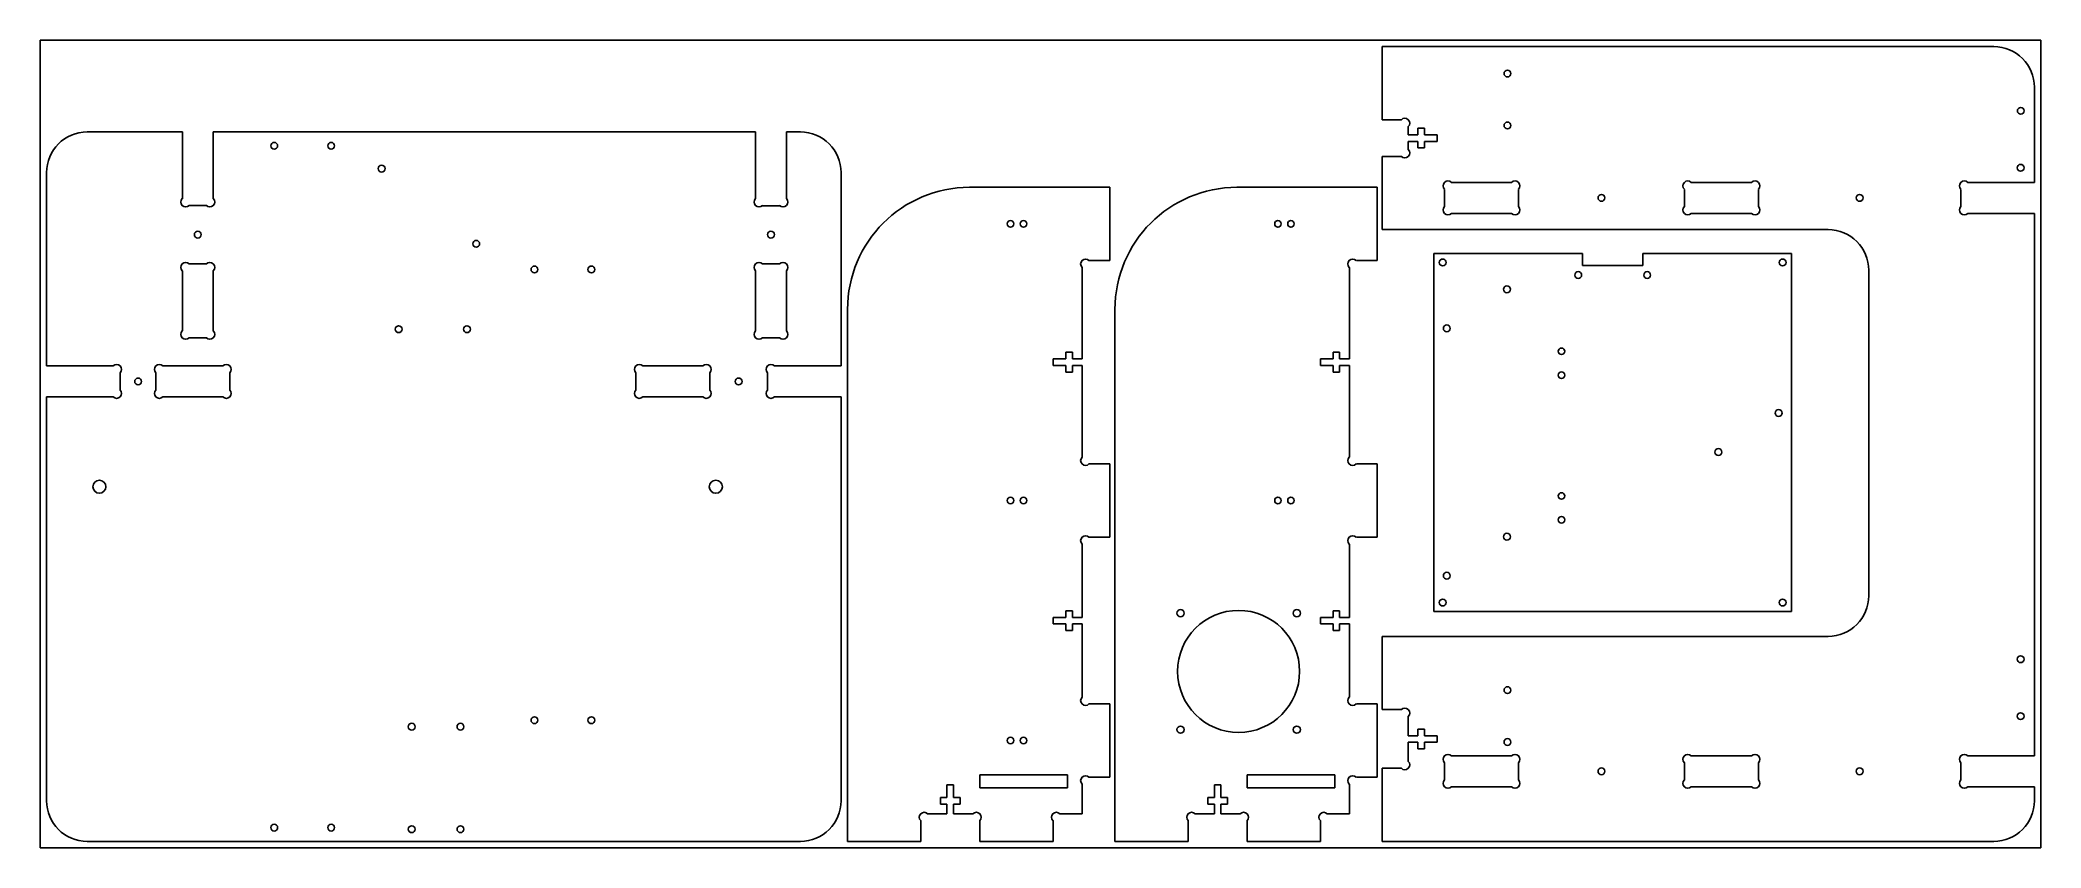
# Model space of a CAD drawing. Extents: x 0 to 1230, y 0 to 496.
import ezdxf

# ---------------------------------------------------------------- set-up
doc = ezdxf.new("R2010")
doc.units = 0
doc.header["$MEASUREMENT"] = 0
doc.layers.add('helpline', color=6, linetype='Continuous', plot=False)
doc.layers.add('montaz-ramy', color=4, linetype='Continuous')
doc.layers.add('wpust', color=1, linetype='Continuous')

msp = doc.modelspace()

# ---------------------------------------------------------------- linework, layer by layer
at = {"linetype": 'ByBlock'}
for p, q in [((841.2, 492.5), (825.2, 492.5)), ((825.2, 492.5), (825.2, 447.5)), ((825.2, 447.5), (837, 447.5)), ((841.2, 443.3), (841.2, 438.2)), ((29, 440), (87.5, 440)), ((87.5, 399), (87.5, 440)), ((106.5, 440), (106.5, 399)), ((439.9, 399), (439.9, 440)), ((458.9, 440), (458.9, 399)), ((841.2, 429.2), (841.2, 434.2)), ((825.2, 380), (825.2, 425)), ((825.2, 425), (837, 425)), ((4, 296.2), (4, 415)), ((571.5, 406), (657.7, 406)), ((657.7, 406), (657.7, 361)), ((735.9, 406), (822, 406)), ((822, 406), (822, 361)), ((1226.2, 409), (1185.2, 409)), ((91.8, 394.8), (102.3, 394.8)), ((444.1, 394.7), (454.6, 394.7)), ((1181, 404.7), (1181, 394.2)), ((1185.2, 390), (1226.2, 390)), ((841.2, 380), (825.2, 380)), ((644.9, 361), (657.7, 361)), ((809.3, 361), (822, 361)), ((948.4, 365.3), (856.9, 365.3)), ((856.9, 365.3), (856.9, 145.3)), ((948.4, 365.3), (948.4, 358)), ((948.4, 358), (985.4, 358)), ((1076.9, 365.3), (985.4, 365.3)), ((985.4, 358), (985.4, 365.3)), ((1076.9, 145.3), (1076.9, 365.3)), ((496.5, 21), (496.5, 331)), ((660.9, 21), (660.9, 331)), ((45, 296.2), (4, 296.2)), ((451.5, 296.2), (492.5, 296.2)), ((49.2, 292), (49.2, 281.4)), ((447.2, 292), (447.2, 281.4)), ((45, 277.2), (4, 277.2)), ((451.5, 277.2), (492.5, 277.2)), ((657.7, 236), (644.9, 236)), ((657.7, 236), (657.7, 191)), ((822, 236), (809.3, 236)), ((822, 236), (822, 191)), ((644.9, 191), (657.7, 191)), ((809.3, 191), (822, 191)), ((856.9, 145.3), (1076.9, 145.3)), ((825.2, 130), (841.2, 130)), ((825.2, 130), (825.2, 85)), ((657.7, 88.5), (644.9, 88.5)), ((657.7, 88.5), (657.7, 43.5)), ((822, 88.5), (809.3, 88.5)), ((822, 88.5), (822, 43.5)), ((825.2, 85), (837, 85)), ((1181, 52.4), (1181, 41.9)), ((1226.2, 56.6), (1185.2, 56.6)), ((657.7, 43.5), (644.9, 43.5)), ((822, 43.5), (809.3, 43.5)), ((825.2, 49), (837, 49)), ((825.2, 49), (825.2, 4)), ((1185.2, 37.6), (1226.2, 37.6)), ((496.5, 4), (496.5, 21)), ((541.5, 16.8), (541.5, 4)), ((577.8, 4), (577.8, 16.8)), ((622.8, 16.8), (622.8, 4)), ((660.9, 4), (660.9, 21)), ((705.9, 16.8), (705.9, 4)), ((742.2, 4), (742.2, 16.8)), ((787.2, 16.8), (787.2, 4)), ((541.5, 4), (496.5, 4)), ((622.8, 4), (577.8, 4)), ((705.9, 4), (660.9, 4)), ((787.2, 4), (742.2, 4)), ((825.2, 4), (841.2, 4))]:
    msp.add_line(p, q, dxfattribs=at)
for p, q in [((841.2, 492.5), (1201.2, 492.5)), ((1226.2, 467.5), (1226.2, 409)), ((106.5, 440), (439.9, 440)), ((458.9, 440), (467.5, 440)), ((847.2, 438.2), (841.2, 438.2)), ((847.2, 434.2), (841.2, 434.2)), ((847.2, 442.3), (847.2, 438.2)), ((851.2, 442.3), (847.2, 442.3)), ((847.2, 430.2), (847.2, 434.2)), ((851.2, 438.2), (851.2, 442.3)), ((859, 438.2), (851.2, 438.2)), ((859, 434.2), (851.2, 434.2)), ((851.2, 430.2), (851.2, 434.2)), ((859, 438.2), (859, 434.2)), ((851.2, 430.2), (847.2, 430.2)), ((492.5, 415), (492.5, 296.2)), ((1226.2, 390), (1226.2, 56.6)), ((1099.3, 380), (841.2, 380)), ((640.7, 300.5), (640.7, 356.7)), ((805, 300.5), (805, 356.7)), ((1124.3, 155), (1124.3, 355)), ((622.9, 300.5), (630.7, 300.5)), ((622.9, 296.5), (622.9, 300.5)), ((622.9, 296.5), (630.7, 296.5)), ((630.7, 304.6), (634.7, 304.6)), ((630.7, 304.6), (630.7, 300.5)), ((630.7, 296.5), (630.7, 292.4)), ((634.7, 304.6), (634.7, 300.5)), ((634.7, 300.5), (640.7, 300.5)), ((634.7, 292.4), (634.7, 296.5)), ((634.7, 296.5), (640.7, 296.5)), ((640.7, 240.2), (640.7, 296.5)), ((787.3, 300.5), (795, 300.5)), ((787.3, 296.5), (787.3, 300.5)), ((787.3, 296.5), (795, 296.5)), ((795, 304.6), (799, 304.6)), ((795, 304.6), (795, 300.5)), ((795, 296.5), (795, 292.4)), ((799, 304.6), (799, 300.5)), ((799, 300.5), (805, 300.5)), ((799, 292.4), (799, 296.5)), ((799, 296.5), (805, 296.5)), ((805, 240.2), (805, 296.5)), ((630.7, 292.4), (634.7, 292.4)), ((795, 292.4), (799, 292.4)), ((4, 29), (4, 277.2)), ((492.5, 277.2), (492.5, 29)), ((640.7, 141.7), (640.7, 186.7)), ((805, 141.7), (805, 186.7)), ((622.9, 141.7), (630.7, 141.7)), ((622.9, 137.7), (622.9, 141.7)), ((622.9, 137.7), (630.7, 137.7)), ((630.7, 145.8), (634.7, 145.8)), ((630.7, 145.8), (630.7, 141.7)), ((630.7, 137.7), (630.7, 133.7)), ((634.7, 145.8), (634.7, 141.7)), ((634.7, 141.7), (640.7, 141.7)), ((634.7, 133.7), (634.7, 137.7)), ((634.7, 137.7), (640.7, 137.7)), ((640.7, 92.7), (640.7, 137.7)), ((787.3, 141.7), (795, 141.7)), ((787.3, 137.7), (787.3, 141.7)), ((787.3, 137.7), (795, 137.7)), ((795, 145.8), (799, 145.8)), ((795, 145.8), (795, 141.7)), ((795, 137.7), (795, 133.7)), ((799, 145.8), (799, 141.7)), ((799, 141.7), (805, 141.7)), ((799, 133.7), (799, 137.7)), ((799, 137.7), (805, 137.7)), ((805, 92.7), (805, 137.7)), ((630.7, 133.7), (634.7, 133.7)), ((795, 133.7), (799, 133.7)), ((841.2, 130), (1099.3, 130)), ((841.2, 69), (841.2, 80.8)), ((847.2, 69), (841.2, 69)), ((841.2, 53.2), (841.2, 65)), ((847.2, 65), (841.2, 65)), ((847.2, 73.1), (847.2, 69)), ((851.2, 73.1), (847.2, 73.1)), ((847.2, 60.9), (847.2, 65)), ((851.2, 69), (851.2, 73.1)), ((859, 69), (851.2, 69)), ((859, 65), (851.2, 65)), ((851.2, 60.9), (851.2, 65)), ((859, 69), (859, 65)), ((851.2, 60.9), (847.2, 60.9)), ((557.6, 38.8), (557.6, 31)), ((557.6, 38.8), (561.6, 38.8)), ((561.6, 38.8), (561.6, 31)), ((640.7, 21), (640.7, 39.2)), ((722, 38.8), (722, 31)), ((722, 38.8), (726, 38.8)), ((726, 38.8), (726, 31)), ((805, 21), (805, 39.2)), ((1226.2, 37.6), (1226.2, 29)), ((557.6, 31), (553.6, 31)), ((553.6, 31), (553.6, 27)), ((553.6, 27), (557.6, 27)), ((557.6, 27), (557.6, 21)), ((565.7, 31), (561.6, 31)), ((561.6, 27), (561.6, 21)), ((565.7, 27), (561.6, 27)), ((565.7, 31), (565.7, 27)), ((722, 31), (717.9, 31)), ((717.9, 31), (717.9, 27)), ((717.9, 27), (722, 27)), ((722, 27), (722, 21)), ((730.1, 31), (726, 31)), ((726, 27), (726, 21)), ((730.1, 27), (726, 27)), ((730.1, 31), (730.1, 27)), ((545.7, 21), (557.6, 21)), ((561.6, 21), (573.5, 21)), ((627, 21), (640.7, 21)), ((710.1, 21), (722, 21)), ((726, 21), (737.9, 21)), ((791.4, 21), (805, 21)), ((467.5, 4), (29, 4)), ((1201.2, 4), (841.2, 4))]:
    msp.add_line(p, q)
for centre, start, end in [((1201.2, 467.5), 0, 90), ((29, 415), 90, 180), ((467.5, 415), 0, 90), ((1099.3, 355), 0, 90), ((1099.3, 155), 270, 0), ((29, 29), 180, 270), ((467.5, 29), 270, 0), ((1201.2, 29), 270, 0)]:
    msp.add_arc(centre, 25, start, end)
for centre, radius, start, end in [((839.1, 445.4), 3, 315, 135), ((839.1, 427.1), 3, 225, 45), ((571.5, 331), 75, 90, 180), ((735.9, 331), 75, 90, 180), ((1183.1, 406.9), 3, 45, 225), ((89.6, 396.9), 3, 135, 315), ((104.4, 396.9), 3, 225, 45), ((442, 396.9), 3, 135, 315), ((456.8, 396.9), 3, 225, 45), ((1183.1, 392.1), 3, 135, 315), ((642.8, 358.9), 3, 45, 225), ((807.1, 358.9), 3, 45, 225), ((47.1, 294.1), 3, 315, 135), ((449.4, 294.1), 3, 45, 225), ((47.1, 279.3), 3, 225, 45), ((449.4, 279.3), 3, 135, 315), ((642.8, 238.1), 3, 135, 315), ((807.1, 238.1), 3, 135, 315), ((642.8, 188.9), 3, 45, 225), ((807.1, 188.9), 3, 45, 225), ((642.8, 90.6), 3, 135, 315), ((807.1, 90.6), 3, 135, 315), ((839.1, 82.9), 3, 315, 135), ((839.1, 51.1), 3, 225, 45), ((1183.1, 54.5), 3, 45, 225), ((642.8, 41.4), 3, 45, 225), ((807.1, 41.4), 3, 45, 225), ((1183.1, 39.7), 3, 135, 315), ((543.6, 18.9), 3, 45, 225), ((575.7, 18.9), 3, 315, 135), ((624.9, 18.9), 3, 45, 225), ((708, 18.9), 3, 45, 225), ((740, 18.9), 3, 315, 135), ((789.3, 18.9), 3, 45, 225)]:
    msp.add_arc(centre, radius, start, end, dxfattribs=at)
at = {"layer": 'helpline', "linetype": 'ByBlock'}
for centre, radius in [((902.2, 475.9), 2.1), ((902.2, 444), 2.1), ((1217.8, 453), 2.1), ((144, 431.5), 2.1), ((179, 431.5), 2.1), ((210, 417.5), 2.1), ((1217.7, 418), 2.1), ((1118.7, 399.5), 2.1), ((268.2, 371.3), 2.1), ((304, 355.5), 2.1), ((339, 355.5), 2.1), ((862.4, 359.8), 2.1), ((1071.4, 359.8), 2.1), ((945.7, 352.1), 2.1), ((988.1, 352.1), 2.1), ((220.5, 318.8), 2.1), ((262.5, 318.8), 2.1), ((864.9, 319.3), 2.1), ((935.4, 305.2), 2), ((60.3, 286.7), 2.1), ((429.5, 286.7), 2.1), ((935.4, 290.5), 2), ((1068.9, 267.3), 2.1), ((36.5, 222), 4), ((415.5, 222), 4), ((596.7, 213.5), 2), ((604.7, 213.5), 2), ((761.1, 213.5), 2), ((769.1, 213.5), 2), ((935.4, 216.3), 2), ((935.4, 201.7), 2), ((864.9, 167.3), 2.1), ((862.4, 150.8), 2.1), ((1071.4, 150.8), 2.1), ((701.2, 144.3), 2.19), ((772.7, 144.3), 2.19), ((1217.7, 116), 2.1), ((902.2, 97), 2.1), ((258.5, 74.5), 2.1), ((304, 78.5), 2.1), ((339, 78.5), 2.1), ((772.7, 72.7), 2.19), ((1217.7, 81), 2.1), ((902.2, 65.1), 2.1), ((960, 47.1), 2.1), ((144, 12.5), 2.1), ((179, 12.5), 2.1), ((228.5, 11.5), 2.1), ((258.5, 11.5), 2.1)]:
    msp.add_circle(centre, radius, dxfattribs=at)
at = {"layer": 'montaz-ramy', "linetype": 'ByBlock'}
for p, q in [((1230.2, 496.5), (0, 496.5)), ((0, 496.5), (0, 0)), ((1230.2, 492.5), (1230.2, 496.5)), ((1230.2, 0), (1230.2, 492.5)), ((0, 0), (1226.2, 0)), ((1226.2, 0), (1230.2, 0))]:
    msp.add_line(p, q, dxfattribs=at)
for centre, radius in [((960, 399.5), 2.1), ((596.7, 383.5), 2), ((604.7, 383.5), 2), ((761.1, 383.5), 2), ((769.1, 383.5), 2), ((97, 376.9), 2.1), ((449.4, 376.9), 2.1), ((901.9, 343.3), 2.1), ((1031.9, 243.3), 2.1), ((901.9, 191.3), 2.1), ((228.5, 74.5), 2.1), ((701.2, 72.7), 2.19), ((596.7, 66), 2), ((604.7, 66), 2), ((1118.7, 47.1), 2.1)]:
    msp.add_circle(centre, radius, dxfattribs=at)
at = {"layer": 'wpust', "linetype": 'ByBlock'}
for p, q in [((904.7, 409), (867.7, 409)), ((1052.2, 409), (1015.2, 409)), ((863.5, 394.2), (863.5, 404.7)), ((909, 394.2), (909, 404.7)), ((1011, 394.2), (1011, 404.7)), ((1056.5, 394.2), (1056.5, 404.7)), ((867.7, 390), (904.7, 390)), ((1015.2, 390), (1052.2, 390)), ((102.3, 359), (91.8, 359)), ((454.6, 358.9), (444.1, 358.9)), ((87.5, 354.7), (87.5, 317.7)), ((106.5, 317.7), (106.5, 354.7)), ((439.9, 354.7), (439.9, 317.7)), ((458.9, 317.7), (458.9, 354.7)), ((91.8, 313.5), (102.3, 313.5)), ((444.1, 313.4), (454.6, 313.4)), ((112.5, 296.2), (75.5, 296.2)), ((370.5, 296.2), (407.5, 296.2)), ((71.3, 292), (71.3, 281.4)), ((116.8, 292), (116.8, 281.4)), ((366.3, 292), (366.3, 281.4)), ((411.8, 292), (411.8, 281.4)), ((75.5, 277.2), (112.5, 277.2)), ((407.5, 277.2), (370.5, 277.2)), ((863.5, 41.9), (863.5, 52.4)), ((904.7, 56.6), (867.7, 56.6)), ((909, 41.9), (909, 52.4)), ((1011, 41.9), (1011, 52.4)), ((1052.2, 56.6), (1015.2, 56.6)), ((1056.5, 41.9), (1056.5, 52.4)), ((631.7, 45), (577.8, 45)), ((577.8, 45), (577.8, 37)), ((577.8, 37), (631.7, 37)), ((631.7, 37), (631.7, 45)), ((796.1, 45), (742.2, 45)), ((742.2, 45), (742.2, 37)), ((742.2, 37), (796.1, 37)), ((796.1, 37), (796.1, 45)), ((867.7, 37.6), (904.7, 37.6)), ((1015.2, 37.6), (1052.2, 37.6))]:
    msp.add_line(p, q, dxfattribs=at)
msp.add_circle((736.9, 108.5), 37.5, dxfattribs=at)
for centre, start, end in [((865.6, 406.9), 45, 225), ((906.9, 406.9), 315, 135), ((1013.1, 406.9), 45, 225), ((1054.4, 406.9), 315, 135), ((865.6, 392.1), 135, 315), ((906.9, 392.1), 225, 45), ((1013.1, 392.1), 135, 315), ((1054.4, 392.1), 225, 45), ((89.6, 356.8), 45, 225), ((104.4, 356.8), 315, 135), ((442, 356.8), 45, 225), ((456.8, 356.8), 315, 135), ((89.6, 315.6), 135, 315), ((104.4, 315.6), 225, 45), ((442, 315.6), 135, 315), ((456.8, 315.6), 225, 45), ((73.4, 294.1), 45, 225), ((114.6, 294.1), 315, 135), ((368.4, 294.1), 45, 225), ((409.6, 294.1), 315, 135), ((73.4, 279.3), 135, 315), ((114.6, 279.3), 225, 45), ((368.4, 279.3), 135, 315), ((409.6, 279.3), 225, 45), ((865.6, 54.5), 45, 225), ((906.9, 54.5), 315, 135), ((1013.1, 54.5), 45, 225), ((1054.4, 54.5), 315, 135), ((865.6, 39.7), 135, 315), ((906.9, 39.7), 225, 45), ((1013.1, 39.7), 135, 315), ((1054.4, 39.7), 225, 45)]:
    msp.add_arc(centre, 3, start, end, dxfattribs=at)

doc.saveas('drawing.dxf')
